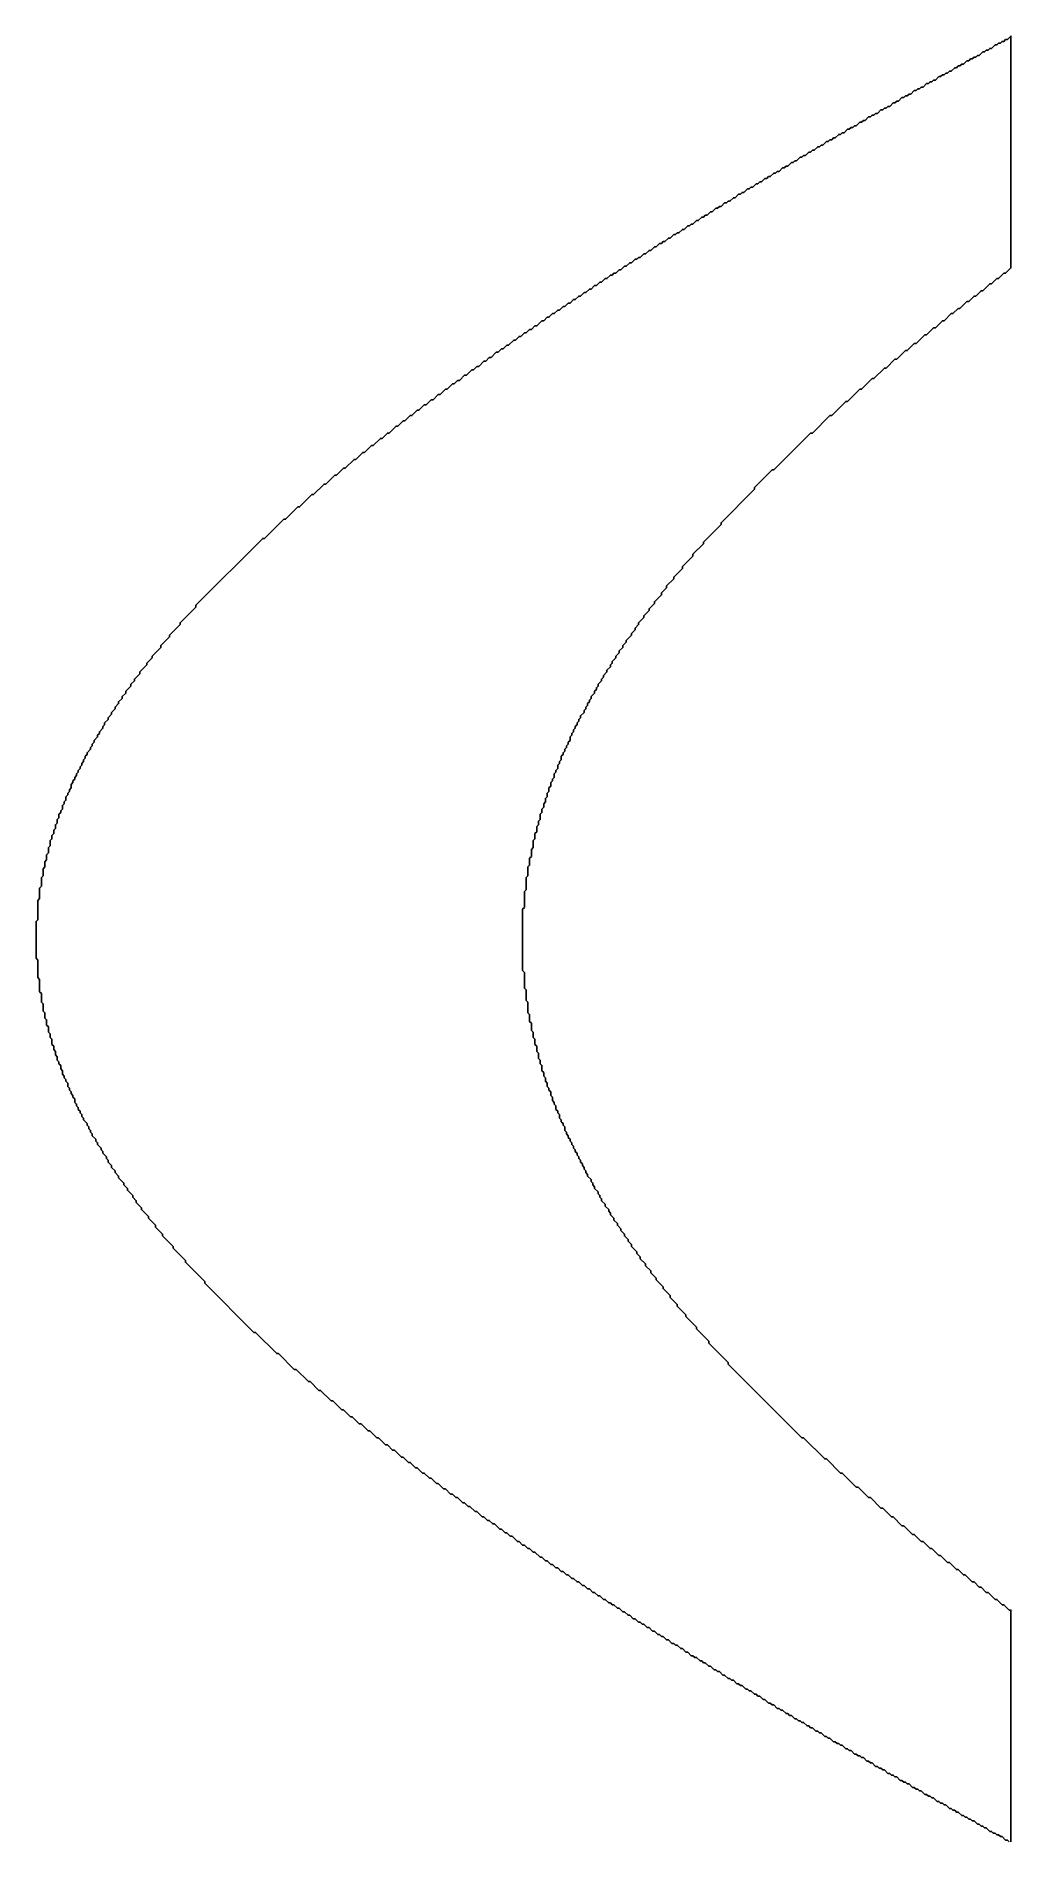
# Model space of a CAD drawing. Extents: x 1111 to 1666, y 153 to 1181.
import ezdxf

# ---------------------------------------------------------------- set-up
doc = ezdxf.new("R2010")
doc.units = 0

msp = doc.modelspace()

# ---------------------------------------------------------------- linework, layer by layer
msp.add_lwpolyline([(1665, 153), (1664, 154), (1663, 154), (1661, 156), (1660, 156), (1659, 157), (1658, 157), (1657, 158), (1656, 158), (1655, 159), (1654, 159), (1652, 161), (1651, 161), (1650, 162), (1649, 162), (1648, 163), (1647, 163), (1645, 165), (1644, 165), (1643, 166), (1642, 166), (1641, 167), (1640, 167), (1639, 168), (1638, 168), (1636, 170), (1635, 170), (1634, 171), (1633, 171), (1632, 172), (1631, 172), (1629, 174), (1628, 174), (1627, 175), (1626, 175), (1625, 176), (1624, 176), (1622, 178), (1621, 178), (1620, 179), (1619, 179), (1618, 180), (1617, 180), (1615, 182), (1614, 182), (1613, 183), (1612, 183), (1611, 184), (1610, 184), (1608, 186), (1607, 186), (1606, 187), (1605, 187), (1604, 188), (1603, 188), (1601, 190), (1600, 190), (1599, 191), (1598, 191), (1597, 192), (1596, 192), (1594, 194), (1593, 194), (1592, 195), (1591, 195), (1590, 196), (1589, 196), (1587, 198), (1586, 198), (1585, 199), (1584, 199), (1582, 201), (1581, 201), (1580, 202), (1579, 202), (1578, 203), (1577, 203), (1575, 205), (1574, 205), (1573, 206), (1572, 206), (1570, 208), (1569, 208), (1568, 209), (1567, 209), (1566, 210), (1565, 210), (1563, 212), (1562, 212), (1561, 213), (1560, 213), (1558, 215), (1557, 215), (1556, 216), (1555, 216), (1553, 218), (1552, 218), (1551, 219), (1550, 219), (1548, 221), (1547, 221), (1546, 222), (1545, 222), (1544, 223), (1543, 223), (1541, 225), (1540, 225), (1539, 226), (1538, 226), (1536, 228), (1535, 228), (1534, 229), (1533, 229), (1531, 231), (1530, 231), (1529, 232), (1528, 232), (1526, 234), (1525, 234), (1523, 236), (1522, 236), (1521, 237), (1520, 237), (1518, 239), (1517, 239), (1516, 240), (1515, 240), (1513, 242), (1512, 242), (1511, 243), (1510, 243), (1508, 245), (1507, 245), (1506, 246), (1505, 246), (1503, 248), (1502, 248), (1500, 250), (1499, 250), (1498, 251), (1497, 251), (1495, 253), (1494, 253), (1492, 255), (1491, 255), (1490, 256), (1489, 256), (1487, 258), (1486, 258), (1485, 259), (1484, 259), (1482, 261), (1481, 261), (1479, 263), (1478, 263), (1476, 265), (1475, 265), (1474, 266), (1473, 266), (1471, 268), (1470, 268), (1468, 270), (1467, 270), (1466, 271), (1465, 271), (1463, 273), (1462, 273), (1460, 275), (1459, 275), (1457, 277), (1456, 277), (1455, 278), (1454, 278), (1452, 280), (1451, 280), (1449, 282), (1448, 282), (1446, 284), (1445, 284), (1443, 286), (1442, 286), (1440, 288), (1439, 288), (1438, 289), (1437, 289), (1435, 291), (1434, 291), (1432, 293), (1431, 293), (1429, 295), (1428, 295), (1426, 297), (1425, 297), (1423, 299), (1422, 299), (1420, 301), (1419, 301), (1417, 303), (1416, 303), (1414, 305), (1413, 305), (1411, 307), (1410, 307), (1408, 309), (1407, 309), (1405, 311), (1404, 311), (1402, 313), (1401, 313), (1399, 315), (1398, 315), (1395, 318), (1394, 318), (1392, 320), (1391, 320), (1389, 322), (1388, 322), (1386, 324), (1385, 324), (1382, 327), (1381, 327), (1379, 329), (1378, 329), (1376, 331), (1375, 331), (1372, 334), (1371, 334), (1369, 336), (1368, 336), (1366, 338), (1365, 338), (1362, 341), (1361, 341), (1358, 344), (1357, 344), (1355, 346), (1354, 346), (1351, 349), (1350, 349), (1348, 351), (1347, 351), (1344, 354), (1343, 354), (1340, 357), (1339, 357), (1336, 360), (1335, 360), (1332, 363), (1331, 363), (1328, 366), (1327, 366), (1324, 369), (1323, 369), (1320, 372), (1319, 372), (1315, 376), (1314, 376), (1311, 379), (1310, 379), (1306, 383), (1305, 383), (1301, 387), (1300, 387), (1296, 391), (1295, 391), (1291, 395), (1290, 395), (1286, 399), (1285, 399), (1280, 404), (1279, 404), (1273, 410), (1272, 410), (1267, 415), (1266, 415), (1259, 422), (1258, 422), (1249, 431), (1248, 431), (1236, 443), (1235, 443), (1207, 471), (1207, 472), (1196, 483), (1196, 484), (1189, 491), (1189, 492), (1183, 498), (1183, 499), (1179, 503), (1179, 504), (1175, 508), (1175, 509), (1171, 513), (1171, 514), (1168, 517), (1168, 518), (1166, 520), (1166, 521), (1163, 524), (1163, 525), (1161, 527), (1161, 528), (1158, 531), (1158, 532), (1156, 534), (1156, 535), (1154, 537), (1154, 538), (1152, 540), (1152, 541), (1151, 542), (1151, 543), (1149, 545), (1149, 546), (1148, 547), (1148, 548), (1146, 550), (1146, 551), (1145, 552), (1145, 553), (1143, 555), (1143, 556), (1142, 557), (1142, 558), (1141, 559), (1141, 560), (1140, 561), (1140, 562), (1138, 564), (1138, 565), (1137, 566), (1137, 567), (1136, 568), (1136, 569), (1135, 570), (1135, 571), (1134, 572), (1134, 573), (1133, 574), (1133, 576), (1132, 577), (1132, 578), (1131, 579), (1131, 580), (1130, 581), (1130, 582), (1129, 583), (1129, 585), (1128, 586), (1128, 587), (1127, 588), (1127, 589), (1126, 590), (1126, 592), (1125, 593), (1125, 595), (1124, 596), (1124, 597), (1123, 598), (1123, 600), (1122, 601), (1122, 603), (1121, 604), (1121, 606), (1120, 607), (1120, 610), (1119, 611), (1119, 613), (1118, 614), (1118, 617), (1117, 618), (1117, 621), (1116, 622), (1116, 625), (1115, 626), (1115, 630), (1114, 631), (1114, 636), (1113, 637), (1113, 644), (1112, 645), (1112, 655), (1111, 656), (1111, 677), (1112, 678), (1112, 689), (1113, 690), (1113, 696), (1114, 697), (1114, 702), (1115, 703), (1115, 707), (1116, 708), (1116, 711), (1117, 712), (1117, 715), (1118, 716), (1118, 719), (1119, 720), (1119, 723), (1120, 724), (1120, 726), (1121, 727), (1121, 729), (1122, 730), (1122, 732), (1123, 733), (1123, 735), (1124, 736), (1124, 738), (1125, 739), (1125, 740), (1126, 741), (1126, 743), (1127, 744), (1127, 745), (1128, 746), (1128, 748), (1129, 749), (1129, 750), (1130, 751), (1130, 752), (1131, 753), (1131, 755), (1132, 756), (1132, 757), (1133, 758), (1133, 759), (1134, 760), (1134, 761), (1135, 762), (1135, 763), (1136, 764), (1136, 765), (1137, 766), (1137, 767), (1138, 768), (1138, 769), (1139, 770), (1139, 771), (1140, 772), (1140, 773), (1142, 775), (1142, 776), (1143, 777), (1143, 778), (1144, 779), (1144, 780), (1146, 782), (1146, 783), (1147, 784), (1147, 785), (1149, 787), (1149, 788), (1150, 789), (1150, 790), (1152, 792), (1152, 793), (1154, 795), (1154, 796), (1156, 798), (1156, 799), (1158, 801), (1158, 802), (1160, 804), (1160, 805), (1162, 807), (1162, 808), (1165, 811), (1165, 812), (1167, 814), (1167, 815), (1170, 818), (1170, 819), (1174, 823), (1174, 824), (1177, 827), (1177, 828), (1182, 833), (1182, 834), (1187, 839), (1187, 840), (1193, 846), (1193, 847), (1202, 856), (1202, 857), (1240, 895), (1241, 895), (1252, 906), (1253, 906), (1260, 913), (1261, 913), (1268, 920), (1269, 920), (1275, 926), (1276, 926), (1281, 931), (1282, 931), (1286, 935), (1287, 935), (1292, 940), (1293, 940), (1297, 944), (1298, 944), (1302, 948), (1303, 948), (1307, 952), (1308, 952), (1311, 955), (1312, 955), (1316, 959), (1317, 959), (1320, 962), (1321, 962), (1324, 965), (1325, 965), (1328, 968), (1329, 968), (1332, 971), (1333, 971), (1336, 974), (1337, 974), (1340, 977), (1341, 977), (1344, 980), (1345, 980), (1348, 983), (1349, 983), (1351, 985), (1352, 985), (1355, 988), (1356, 988), (1359, 991), (1360, 991), (1362, 993), (1363, 993), (1366, 996), (1367, 996), (1369, 998), (1370, 998), (1373, 1001), (1374, 1001), (1376, 1003), (1377, 1003), (1379, 1005), (1380, 1005), (1383, 1008), (1384, 1008), (1386, 1010), (1387, 1010), (1389, 1012), (1390, 1012), (1392, 1014), (1393, 1014), (1395, 1016), (1396, 1016), (1399, 1019), (1400, 1019), (1402, 1021), (1403, 1021), (1405, 1023), (1406, 1023), (1408, 1025), (1409, 1025), (1411, 1027), (1412, 1027), (1414, 1029), (1415, 1029), (1417, 1031), (1418, 1031), (1420, 1033), (1421, 1033), (1423, 1035), (1424, 1035), (1426, 1037), (1427, 1037), (1429, 1039), (1430, 1039), (1432, 1041), (1433, 1041), (1435, 1043), (1436, 1043), (1438, 1045), (1439, 1045), (1440, 1046), (1441, 1046), (1443, 1048), (1444, 1048), (1446, 1050), (1447, 1050), (1449, 1052), (1450, 1052), (1452, 1054), (1453, 1054), (1454, 1055), (1455, 1055), (1457, 1057), (1458, 1057), (1460, 1059), (1461, 1059), (1463, 1061), (1464, 1061), (1466, 1063), (1467, 1063), (1468, 1064), (1469, 1064), (1471, 1066), (1472, 1066), (1474, 1068), (1475, 1068), (1476, 1069), (1477, 1069), (1479, 1071), (1480, 1071), (1482, 1073), (1483, 1073), (1484, 1074), (1485, 1074), (1487, 1076), (1488, 1076), (1490, 1078), (1491, 1078), (1492, 1079), (1493, 1079), (1495, 1081), (1496, 1081), (1498, 1083), (1499, 1083), (1500, 1084), (1501, 1084), (1503, 1086), (1504, 1086), (1505, 1087), (1506, 1087), (1508, 1089), (1509, 1089), (1511, 1091), (1512, 1091), (1513, 1092), (1514, 1092), (1516, 1094), (1517, 1094), (1518, 1095), (1519, 1095), (1521, 1097), (1522, 1097), (1523, 1098), (1524, 1098), (1526, 1100), (1527, 1100), (1528, 1101), (1529, 1101), (1531, 1103), (1532, 1103), (1533, 1104), (1534, 1104), (1536, 1106), (1537, 1106), (1538, 1107), (1539, 1107), (1541, 1109), (1542, 1109), (1543, 1110), (1544, 1110), (1546, 1112), (1547, 1112), (1548, 1113), (1549, 1113), (1551, 1115), (1552, 1115), (1553, 1116), (1554, 1116), (1556, 1118), (1557, 1118), (1558, 1119), (1559, 1119), (1561, 1121), (1562, 1121), (1563, 1122), (1564, 1122), (1565, 1123), (1566, 1123), (1568, 1125), (1569, 1125), (1570, 1126), (1571, 1126), (1573, 1128), (1574, 1128), (1575, 1129), (1576, 1129), (1577, 1130), (1578, 1130), (1580, 1132), (1581, 1132), (1582, 1133), (1583, 1133), (1585, 1135), (1586, 1135), (1587, 1136), (1588, 1136), (1589, 1137), (1590, 1137), (1592, 1139), (1593, 1139), (1594, 1140), (1595, 1140), (1596, 1141), (1597, 1141), (1599, 1143), (1600, 1143), (1601, 1144), (1602, 1144), (1604, 1146), (1605, 1146), (1606, 1147), (1607, 1147), (1608, 1148), (1609, 1148), (1611, 1150), (1612, 1150), (1613, 1151), (1614, 1151), (1615, 1152), (1616, 1152), (1618, 1154), (1619, 1154), (1620, 1155), (1621, 1155), (1622, 1156), (1623, 1156), (1625, 1158), (1626, 1158), (1627, 1159), (1628, 1159), (1629, 1160), (1630, 1160), (1631, 1161), (1632, 1161), (1634, 1163), (1635, 1163), (1636, 1164), (1637, 1164), (1638, 1165), (1639, 1165), (1641, 1167), (1642, 1167), (1643, 1168), (1644, 1168), (1645, 1169), (1646, 1169), (1647, 1170), (1648, 1170), (1650, 1172), (1651, 1172), (1652, 1173), (1653, 1173), (1654, 1174), (1655, 1174), (1657, 1176), (1658, 1176), (1659, 1177), (1660, 1177), (1661, 1178), (1662, 1178), (1663, 1179), (1664, 1179), (1666, 1181), (1666, 1049), (1663, 1046), (1662, 1046), (1659, 1043), (1658, 1043), (1655, 1040), (1654, 1040), (1650, 1036), (1649, 1036), (1646, 1033), (1645, 1033), (1642, 1030), (1641, 1030), (1637, 1026), (1636, 1026), (1633, 1023), (1632, 1023), (1628, 1019), (1627, 1019), (1623, 1015), (1622, 1015), (1618, 1011), (1617, 1011), (1612, 1006), (1611, 1006), (1607, 1002), (1606, 1002), (1601, 997), (1600, 997), (1595, 992), (1594, 992), (1588, 986), (1587, 986), (1581, 980), (1580, 980), (1573, 973), (1572, 973), (1564, 965), (1563, 965), (1553, 955), (1552, 955), (1531, 934), (1530, 934), (1520, 924), (1520, 923), (1501, 904), (1501, 903), (1491, 893), (1491, 892), (1485, 886), (1485, 885), (1479, 879), (1479, 878), (1474, 873), (1474, 872), (1470, 868), (1470, 867), (1467, 864), (1467, 863), (1463, 859), (1463, 858), (1460, 855), (1460, 854), (1457, 851), (1457, 850), (1454, 847), (1454, 846), (1452, 844), (1452, 843), (1450, 841), (1450, 840), (1447, 837), (1447, 836), (1445, 834), (1445, 833), (1443, 831), (1443, 830), (1441, 828), (1441, 827), (1439, 825), (1439, 824), (1438, 823), (1438, 822), (1436, 820), (1436, 819), (1434, 817), (1434, 816), (1433, 815), (1433, 814), (1431, 812), (1431, 811), (1430, 810), (1430, 809), (1429, 808), (1429, 807), (1427, 805), (1427, 804), (1426, 803), (1426, 802), (1425, 801), (1425, 800), (1424, 799), (1424, 798), (1423, 797), (1423, 796), (1421, 794), (1421, 793), (1420, 792), (1420, 791), (1419, 790), (1419, 789), (1418, 788), (1418, 787), (1417, 786), (1417, 785), (1416, 784), (1416, 783), (1415, 782), (1415, 780), (1414, 779), (1414, 778), (1413, 777), (1413, 776), (1412, 775), (1412, 774), (1411, 773), (1411, 772), (1410, 771), (1410, 769), (1409, 768), (1409, 767), (1408, 766), (1408, 764), (1407, 763), (1407, 762), (1406, 761), (1406, 759), (1405, 758), (1405, 757), (1404, 756), (1404, 754), (1403, 753), (1403, 751), (1402, 750), (1402, 748), (1401, 747), (1401, 745), (1400, 744), (1400, 742), (1399, 741), (1399, 739), (1398, 738), (1398, 735), (1397, 734), (1397, 732), (1396, 731), (1396, 728), (1395, 727), (1395, 724), (1394, 723), (1394, 719), (1393, 718), (1393, 714), (1392, 713), (1392, 709), (1391, 708), (1391, 703), (1390, 702), (1390, 695), (1389, 694), (1389, 685), (1388, 684), (1388, 649), (1389, 648), (1389, 639), (1390, 638), (1390, 632), (1391, 631), (1391, 625), (1392, 624), (1392, 620), (1393, 619), (1393, 615), (1394, 614), (1394, 611), (1395, 610), (1395, 607), (1396, 606), (1396, 603), (1397, 602), (1397, 599), (1398, 598), (1398, 596), (1399, 595), (1399, 592), (1400, 591), (1400, 589), (1401, 588), (1401, 586), (1402, 585), (1402, 583), (1403, 582), (1403, 581), (1404, 580), (1404, 578), (1405, 577), (1405, 575), (1406, 574), (1406, 573), (1407, 572), (1407, 570), (1408, 569), (1408, 568), (1409, 567), (1409, 565), (1410, 564), (1410, 563), (1411, 562), (1411, 561), (1412, 560), (1412, 558), (1413, 557), (1413, 556), (1414, 555), (1414, 554), (1415, 553), (1415, 552), (1416, 551), (1416, 550), (1417, 549), (1417, 548), (1418, 547), (1418, 546), (1419, 545), (1419, 544), (1420, 543), (1420, 542), (1421, 541), (1421, 540), (1422, 539), (1422, 538), (1423, 537), (1423, 536), (1424, 535), (1424, 534), (1425, 533), (1425, 532), (1427, 530), (1427, 529), (1428, 528), (1428, 527), (1429, 526), (1429, 525), (1431, 523), (1431, 522), (1432, 521), (1432, 520), (1433, 519), (1433, 518), (1435, 516), (1435, 515), (1437, 513), (1437, 512), (1438, 511), (1438, 510), (1440, 508), (1440, 507), (1442, 505), (1442, 504), (1444, 502), (1444, 501), (1446, 499), (1446, 498), (1448, 496), (1448, 495), (1450, 493), (1450, 492), (1453, 489), (1453, 488), (1455, 486), (1455, 485), (1458, 482), (1458, 481), (1461, 478), (1461, 477), (1464, 474), (1464, 473), (1468, 469), (1468, 468), (1472, 464), (1472, 463), (1476, 459), (1476, 458), (1481, 453), (1481, 452), (1487, 446), (1487, 445), (1494, 438), (1494, 437), (1505, 426), (1505, 425), (1547, 383), (1548, 383), (1560, 371), (1561, 371), (1569, 363), (1570, 363), (1578, 355), (1579, 355), (1585, 349), (1586, 349), (1592, 343), (1593, 343), (1598, 338), (1599, 338), (1604, 333), (1605, 333), (1610, 328), (1611, 328), (1615, 324), (1616, 324), (1620, 320), (1621, 320), (1625, 316), (1626, 316), (1630, 312), (1631, 312), (1635, 308), (1636, 308), (1639, 305), (1640, 305), (1644, 301), (1645, 301), (1648, 298), (1649, 298), (1652, 295), (1653, 295), (1657, 291), (1658, 291), (1661, 288), (1662, 288), (1665, 285), (1666, 285), (1666, 153)])

doc.saveas('drawing.dxf')
